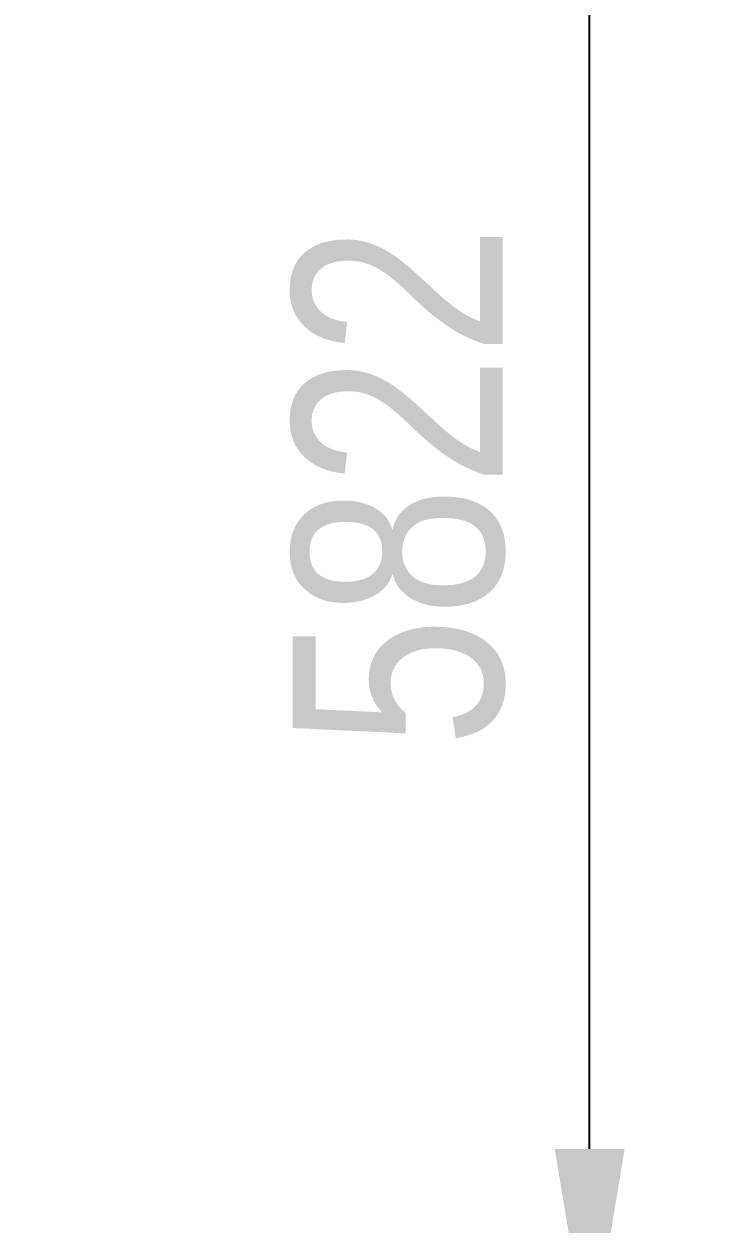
# Model space of a CAD drawing. Header units: millimetres. Extents: x 0 to 594, y 0 to 420.
# Drawn here: x 236.7 to 244.86, y 130.87 to 145.14 of the extents above; entities that cross this region are included whole.
import ezdxf

# ---------------------------------------------------------------- set-up
doc = ezdxf.new("R2010")
doc.units = ezdxf.units.MM
doc.header["$LTSCALE"] = 0.25
doc.layers.add('치수', color=1, linetype='Continuous')
doc.styles.add('AdskIsoMetric', font='arial.ttf', dxfattribs={"width": 0.8, "height": 2.5})
doc.styles.add('AdskIsoMetric-30', font='arial.ttf', dxfattribs={"width": 0.8, "height": 2.5})
doc.dimstyles.new('AdskIsoMetric', dxfattribs={"dimtxt": 2.5, "dimasz": 2.5, "dimexe": 1, "dimexo": 2, "dimgap": 0.8, "dimtad": 1, "dimdec": 0, "dimrnd": 1, "dimzin": 0, "dimdsep": 46, "dimtxsty": 'AdskIsoMetric', "dimcen": 0, "dimclrt": 7, "dimadec": 0, "dimazin": 0, "dimtfac": 1, "dimtdec": 0, "dimtmove": 1, "dimatfit": 3, "dimfxl": 0, "dimfrac": 2, "dimtolj": 1, "dimtzin": 0, "dimarcsym": 0})

# ---------------------------------------------------------------- blocks, each defined once
blk = doc.blocks.new('*D63')
at = {"layer": 'Defpoints', "color": 0}
for p in [(243.438, 152.642), (230.448, 145.142), (230.448, 121.759)]:
    blk.add_point(p, dxfattribs=at)
at = {"layer": '치수', "color": 0, "lineweight": -2}
for p, q in [((232.448, 146.297), (244.438, 153.22)), ((243.438, 131.759), (243.438, 150.142))]:
    blk.add_line(p, q, dxfattribs=at)
at = {"layer": '치수', "color": 0}
for points in [[(243.022, 150.142), (243.855, 150.142), (243.438, 152.642)], [(243.022, 131.759), (243.855, 131.759), (243.438, 129.259)]]:
    blk.add_solid(points, dxfattribs=at)
at = {"layer": '치수', "color": 7, "insert": (241.171, 139.642), "char_height": 2.5, "attachment_point": 5, "rotation": 90, "style": 'AdskIsoMetric-30'}
blk.add_mtext('\\A1;5822', dxfattribs=at)
blk = doc.blocks.new('*D64')
at = {"layer": 'Defpoints', "color": 0}
for p in [(327.107, 177.565), (230.448, 121.759), (243.438, 114.259)]:
    blk.add_point(p, dxfattribs=at)
at = {"layer": '치수', "color": 0, "lineweight": -2}
for p, q in [((329.107, 176.41), (341.098, 169.488)), ((337.933, 168.815), (245.603, 115.509)), ((232.448, 120.604), (244.438, 113.682))]:
    blk.add_line(p, q, dxfattribs=at)
at = {"layer": '치수', "color": 0}
for points in [[(337.724, 169.176), (338.141, 168.454), (340.098, 170.065)], [(245.395, 115.87), (245.812, 115.148), (243.438, 114.259)]]:
    blk.add_solid(points, dxfattribs=at)
at = {"layer": '치수', "color": 7, "insert": (289.501, 143.471), "char_height": 2.5, "attachment_point": 5, "rotation": 30, "style": 'AdskIsoMetric-30'}
blk.add_mtext('\\A1;48772', dxfattribs=at)

msp = doc.modelspace()

# ---------------------------------------------------------------- dimensions: what is measured, and where the dimension line sits
at = {"layer": '치수'}
for base, p1, p2, angle, text, override, picture, middle in [((243.4382, 114.2589), (327.1072, 177.5651), (230.4479, 121.7589), 210, '48772', {"dimtad": 0, "dimlfac": 436.977672, "dimtxsty": 'AdskIsoMetric-30', "dimse1": 0, "dimse2": 0, "dimsd1": 0, "dimsd2": 0, "dimtmove": 1}, '*D64', (289.5008, 143.4709)), ((243.4382, 152.6423), (230.4479, 121.7589), (230.4479, 145.1423), 90, '5822', {"dimtad": 0, "dimlfac": 248.99386, "dimtxsty": 'AdskIsoMetric-30', "dimse1": 1, "dimse2": 0, "dimsd1": 0, "dimsd2": 0, "dimtmove": 1}, '*D63', (241.1711, 139.6416))]:
    dim = msp.add_linear_dim(base=base, p1=p1, p2=p2, angle=angle, text=text, dimstyle='AdskIsoMetric', override=override, dxfattribs=at)
    dim.commit()
    dim.dimension.update_dxf_attribs({"geometry": picture, "text_midpoint": middle, "dimtype": 160})

doc.saveas('drawing.dxf')
